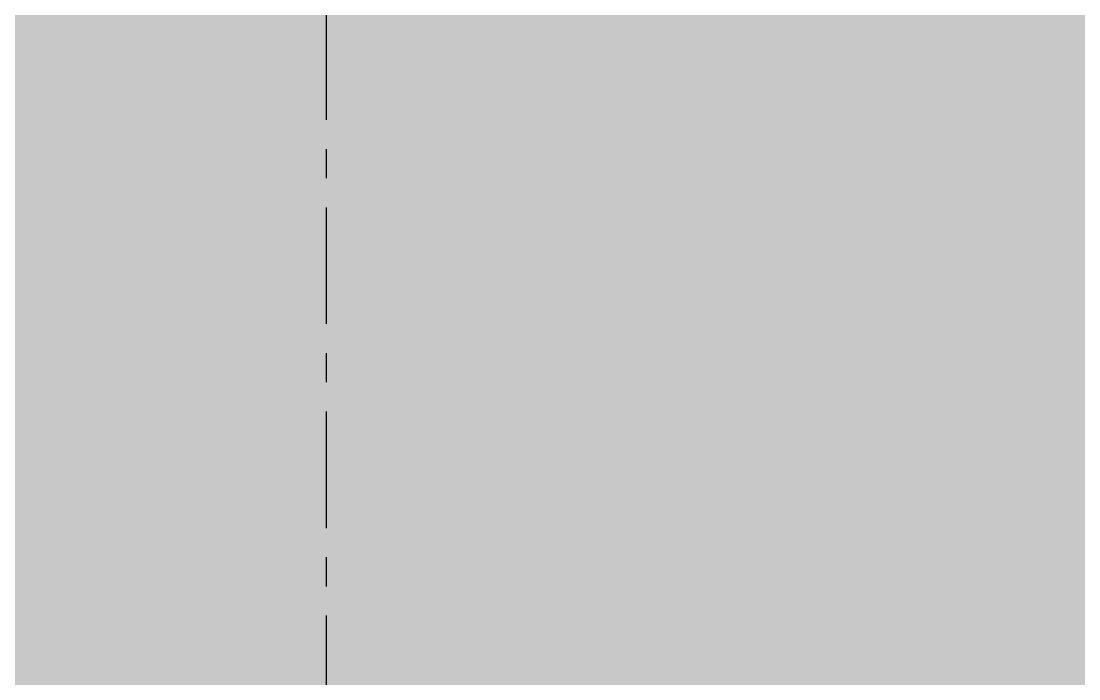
# Model space of a CAD drawing. Header units: inches. Extents: x -4110 to -1807, y 11006 to 12281.
# Drawn here: x -3788.633 to -3784.099, y 11125.109 to 11127.929 of the extents above; entities that cross this region are included whole.
import ezdxf

# ---------------------------------------------------------------- set-up
doc = ezdxf.new("R2010")
doc.units = ezdxf.units.IN
doc.header["$MEASUREMENT"] = 0
doc.linetypes.add('Grid Line 1_2_', pattern=[0.875, 0.5, -0.125, 0.125, -0.125])
for name, color, linetype, lineweight in [('0-1', 7, 'Continuous', 5), ('A-WALL-PATT-5', 111, 'Continuous', 9), ('S-GRID-1', 1, 'Grid Line 1_2_', 30)]:
    doc.layers.add(name, color=color, linetype=linetype, lineweight=lineweight)

# ---------------------------------------------------------------- blocks, each defined once
blk = doc.blocks.new('CTR - 1st Phase - Structure_rvt-1-ENLARGED RCP - 1ST FLOOR PLAN - EAST')
at = {"layer": 'S-GRID-1'}
blk.add_line((-3787.3237, 11005.881), (-3787.3237, 12247.5006), dxfattribs=at)

msp = doc.modelspace()

# ---------------------------------------------------------------- hatches: boundary and pattern name
at = {"layer": 'A-WALL-PATT-5'}
h = msp.add_hatch(dxfattribs=at)
h.set_pattern_fill('FP_1', color=256, style=0, pattern_type=2)
h.set_pattern_definition([(161.57, (0.32, 0.32), (-2.560496185, -0.000537386), [0, -18.214, 2.022, 0]), (18.43, (-0.32, 0.32), (-2.560496185, 0.000537386), [0, -18.214, 2.022, 0]), (108.43, (0.32, 0.32), (1.27922091, -6.400876726), [6.07, -14.166]), (71.57, (-0.32, 0.32), (1.27922091, 6.400876726), [6.07, -14.166])])
h.paths.add_polyline_path([(-3578.5583, 11123.6894), (-3486.6737, 11123.6903), (-3486.6737, 11129.1894), (-3823.8237, 11129.1894), (-3823.8237, 11123.6894), (-3584.4237, 11123.6894)], flags=0)

# ---------------------------------------------------------------- block references
at = {"layer": '0-1'}
msp.add_blockref('CTR - 1st Phase - Structure_rvt-1-ENLARGED RCP - 1ST FLOOR PLAN - EAST', (0, 0), dxfattribs=at)

doc.saveas('drawing.dxf')
